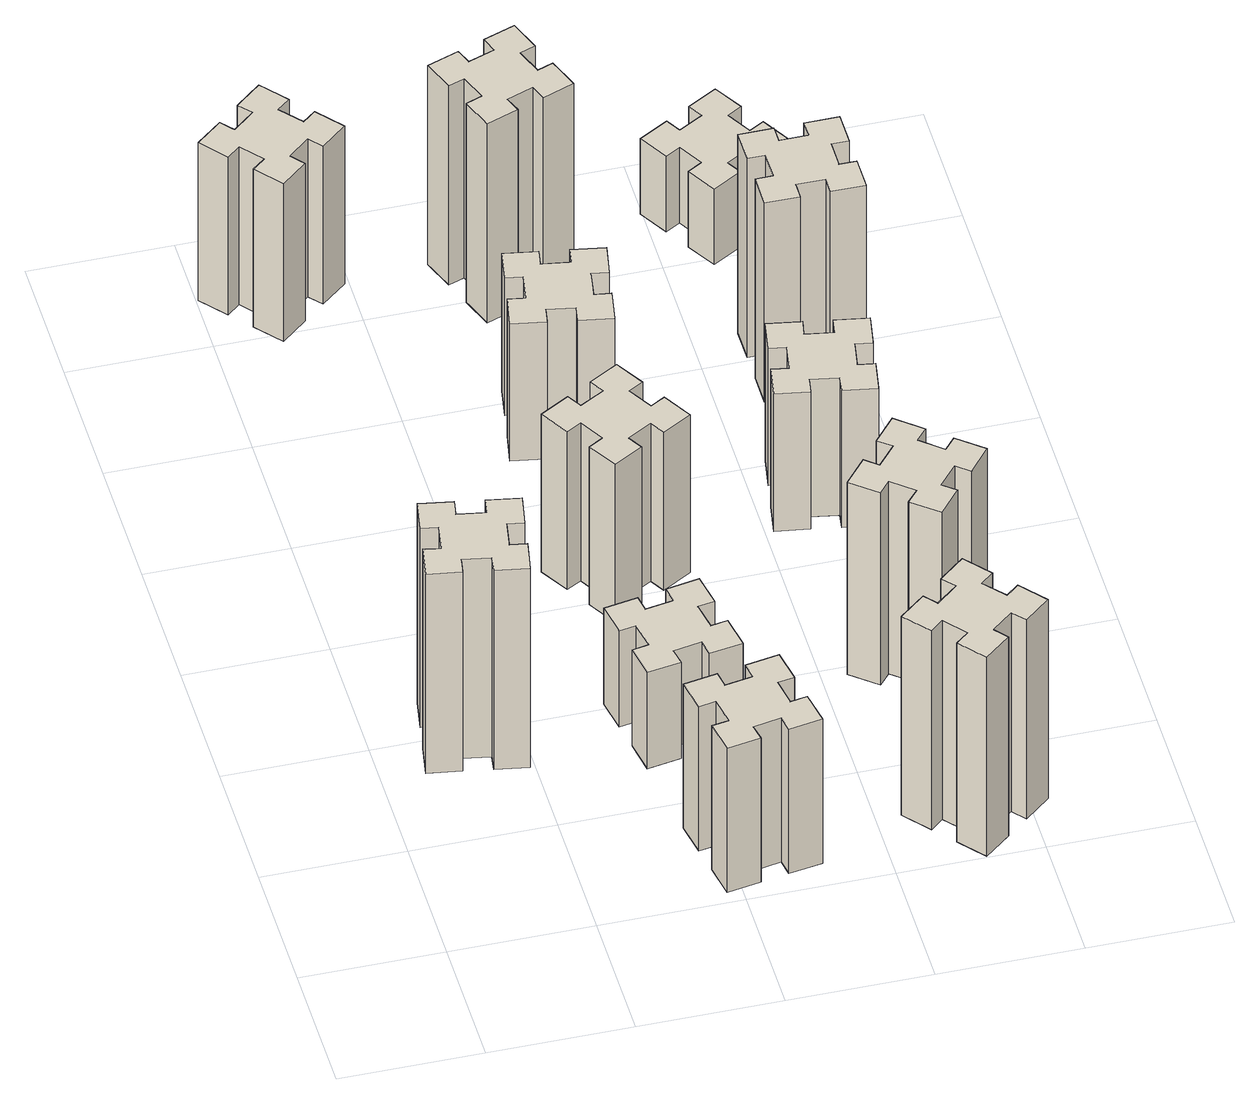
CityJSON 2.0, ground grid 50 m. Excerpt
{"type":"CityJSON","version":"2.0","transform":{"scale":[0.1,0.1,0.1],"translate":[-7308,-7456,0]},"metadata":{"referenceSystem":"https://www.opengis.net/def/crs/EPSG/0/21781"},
"CityObjects":{
"building1":{"type":"Building","attributes":{"class":"1000","function":"1000","usage":"1000","yearOfConstruction":2016,"roofType":"1000","measuredHeight":87,"storeysAboveGround":30,"storeysBelowGround":0},"geometry":[{"type":"Solid","lod":"1","boundaries":[[[[0,1,2,3,4,5,6,7,8,9,10,11,12,13,14,15,16,17,18,19]],[[17,16,20,21]],[[16,15,22,20]],[[15,14,23,22]],[[14,13,24,23]],[[13,12,25,24]],[[12,11,26,25]],[[11,10,27,26]],[[10,9,28,27]],[[9,8,29,28]],[[8,7,30,29]],[[7,6,31,30]],[[6,5,32,31]],[[5,4,33,32]],[[4,3,34,33]],[[3,2,35,34]],[[2,1,36,35]],[[1,0,37,36]],[[0,19,38,37]],[[19,18,39,38]],[[18,17,21,39]],[[24,25,26,27,28,29,30,31,32,33,34,35,36,37,38,39,21,20,22,23]]]]}]},
"building2":{"type":"Building","attributes":{"class":"1000","function":"1000","usage":"1000","yearOfConstruction":2016,"roofType":"1000","measuredHeight":63,"storeysAboveGround":30,"storeysBelowGround":0},"geometry":[{"type":"Solid","lod":"1","boundaries":[[[[40,41,42,43,44,45,46,47,48,49,50,51,52,53,54,55,56,57,58,59]],[[57,56,60,61]],[[56,55,62,60]],[[55,54,63,62]],[[54,53,64,63]],[[53,52,65,64]],[[52,51,66,65]],[[51,50,67,66]],[[50,49,68,67]],[[49,48,69,68]],[[48,47,70,69]],[[47,46,71,70]],[[46,45,72,71]],[[45,44,73,72]],[[44,43,74,73]],[[43,42,75,74]],[[42,41,76,75]],[[41,40,77,76]],[[40,59,78,77]],[[59,58,79,78]],[[58,57,61,79]],[[64,65,66,67,68,69,70,71,72,73,74,75,76,77,78,79,61,60,62,63]]]]}]},
"building3":{"type":"Building","attributes":{"class":"1000","function":"1000","usage":"1000","yearOfConstruction":2016,"roofType":"1000","measuredHeight":69,"storeysAboveGround":30,"storeysBelowGround":0},"geometry":[{"type":"Solid","lod":"1","boundaries":[[[[80,81,82,83,84,85,86,87,88,89,90,91,92,93,94,95,96,97,98,99]],[[97,96,100,101]],[[96,95,102,100]],[[95,94,103,102]],[[94,93,104,103]],[[93,92,105,104]],[[92,91,106,105]],[[91,90,107,106]],[[90,89,108,107]],[[89,88,109,108]],[[88,87,110,109]],[[87,86,111,110]],[[86,85,112,111]],[[85,84,113,112]],[[84,83,114,113]],[[83,82,115,114]],[[82,81,116,115]],[[81,80,117,116]],[[80,99,118,117]],[[99,98,119,118]],[[98,97,101,119]],[[104,105,106,107,108,109,110,111,112,113,114,115,116,117,118,119,101,100,102,103]]]]}]},
"building4":{"type":"Building","attributes":{"class":"1000","function":"1000","usage":"1000","yearOfConstruction":2016,"roofType":"1000","measuredHeight":42,"storeysAboveGround":30,"storeysBelowGround":0},"geometry":[{"type":"Solid","lod":"1","boundaries":[[[[120,121,122,123,124,125,126,127,128,129,130,131,132,133,134,135,136,137,138,139]],[[137,136,140,141]],[[136,135,142,140]],[[135,134,143,142]],[[134,133,144,143]],[[133,132,145,144]],[[132,131,146,145]],[[131,130,147,146]],[[130,129,148,147]],[[129,128,149,148]],[[128,127,150,149]],[[127,126,151,150]],[[126,125,152,151]],[[125,124,153,152]],[[124,123,154,153]],[[123,122,155,154]],[[122,121,156,155]],[[121,120,157,156]],[[120,139,158,157]],[[139,138,159,158]],[[138,137,141,159]],[[144,145,146,147,148,149,150,151,152,153,154,155,156,157,158,159,141,140,142,143]]]]}]},
"building5":{"type":"Building","attributes":{"class":"1000","function":"1000","usage":"1000","yearOfConstruction":2016,"roofType":"1000","measuredHeight":69,"storeysAboveGround":30,"storeysBelowGround":0},"geometry":[{"type":"Solid","lod":"1","boundaries":[[[[160,161,162,163,164,165,166,167,168,169,170,171,172,173,174,175,176,177,178,179]],[[177,176,180,181]],[[176,175,182,180]],[[175,174,183,182]],[[174,173,184,183]],[[173,172,185,184]],[[172,171,186,185]],[[171,170,187,186]],[[170,169,188,187]],[[169,168,189,188]],[[168,167,190,189]],[[167,166,191,190]],[[166,165,192,191]],[[165,164,193,192]],[[164,163,194,193]],[[163,162,195,194]],[[162,161,196,195]],[[161,160,197,196]],[[160,179,198,197]],[[179,178,199,198]],[[178,177,181,199]],[[184,185,186,187,188,189,190,191,192,193,194,195,196,197,198,199,181,180,182,183]]]]}]},
"building6":{"type":"Building","attributes":{"class":"1000","function":"1000","usage":"1000","yearOfConstruction":2016,"roofType":"1000","measuredHeight":60,"storeysAboveGround":30,"storeysBelowGround":0},"geometry":[{"type":"Solid","lod":"1","boundaries":[[[[200,201,202,203,204,205,206,207,208,209,210,211,212,213,214,215,216,217,218,219]],[[217,216,220,221]],[[216,215,222,220]],[[215,214,223,222]],[[214,213,224,223]],[[213,212,225,224]],[[212,211,226,225]],[[211,210,227,226]],[[210,209,228,227]],[[209,208,229,228]],[[208,207,230,229]],[[207,206,231,230]],[[206,205,232,231]],[[205,204,233,232]],[[204,203,234,233]],[[203,202,235,234]],[[202,201,236,235]],[[201,200,237,236]],[[200,219,238,237]],[[219,218,239,238]],[[218,217,221,239]],[[224,225,226,227,228,229,230,231,232,233,234,235,236,237,238,239,221,220,222,223]]]]}]},
"building7":{"type":"Building","attributes":{"class":"1000","function":"1000","usage":"1000","yearOfConstruction":2016,"roofType":"1000","measuredHeight":87,"storeysAboveGround":30,"storeysBelowGround":0},"geometry":[{"type":"Solid","lod":"1","boundaries":[[[[240,241,242,243,244,245,246,247,248,249,250,251,252,253,254,255,256,257,258,259]],[[257,256,260,261]],[[256,255,262,260]],[[255,254,263,262]],[[254,253,264,263]],[[253,252,265,264]],[[252,251,266,265]],[[251,250,267,266]],[[250,249,268,267]],[[249,248,269,268]],[[248,247,270,269]],[[247,246,271,270]],[[246,245,272,271]],[[245,244,273,272]],[[244,243,274,273]],[[243,242,275,274]],[[242,241,276,275]],[[241,240,277,276]],[[240,259,278,277]],[[259,258,279,278]],[[258,257,261,279]],[[264,265,266,267,268,269,270,271,272,273,274,275,276,277,278,279,261,260,262,263]]]]}]},
"building8":{"type":"Building","attributes":{"class":"1000","function":"1000","usage":"1000","yearOfConstruction":2016,"roofType":"1000","measuredHeight":87,"storeysAboveGround":30,"storeysBelowGround":0},"geometry":[{"type":"Solid","lod":"1","boundaries":[[[[280,281,282,283,284,285,286,287,288,289,290,291,292,293,294,295,296,297,298,299]],[[297,296,300,301]],[[296,295,302,300]],[[295,294,303,302]],[[294,293,304,303]],[[293,292,305,304]],[[292,291,306,305]],[[291,290,307,306]],[[290,289,308,307]],[[289,288,309,308]],[[288,287,310,309]],[[287,286,311,310]],[[286,285,312,311]],[[285,284,313,312]],[[284,283,314,313]],[[283,282,315,314]],[[282,281,316,315]],[[281,280,317,316]],[[280,299,318,317]],[[299,298,319,318]],[[298,297,301,319]],[[304,305,306,307,308,309,310,311,312,313,314,315,316,317,318,319,301,300,302,303]]]]}]},
"building9":{"type":"Building","attributes":{"class":"1000","function":"1000","usage":"1000","yearOfConstruction":2016,"roofType":"1000","measuredHeight":84,"storeysAboveGround":30,"storeysBelowGround":0},"geometry":[{"type":"Solid","lod":"1","boundaries":[[[[320,321,322,323,324,325,326,327,328,329,330,331,332,333,334,335,336,337,338,339]],[[337,336,340,341]],[[336,335,342,340]],[[335,334,343,342]],[[334,333,344,343]],[[333,332,345,344]],[[332,331,346,345]],[[331,330,347,346]],[[330,329,348,347]],[[329,328,349,348]],[[328,327,350,349]],[[327,326,351,350]],[[326,325,352,351]],[[325,324,353,352]],[[324,323,354,353]],[[323,322,355,354]],[[322,321,356,355]],[[321,320,357,356]],[[320,339,358,357]],[[339,338,359,358]],[[338,337,341,359]],[[344,345,346,347,348,349,350,351,352,353,354,355,356,357,358,359,341,340,342,343]]]]}]},
"building10":{"type":"Building","attributes":{"class":"1000","function":"1000","usage":"1000","yearOfConstruction":2016,"roofType":"1000","measuredHeight":60,"storeysAboveGround":30,"storeysBelowGround":0},"geometry":[{"type":"Solid","lod":"1","boundaries":[[[[360,361,362,363,364,365,366,367,368,369,370,371,372,373,374,375,376,377,378,379]],[[377,376,380,381]],[[376,375,382,380]],[[375,374,383,382]],[[374,373,384,383]],[[373,372,385,384]],[[372,371,386,385]],[[371,370,387,386]],[[370,369,388,387]],[[369,368,389,388]],[[368,367,390,389]],[[367,366,391,390]],[[366,365,392,391]],[[365,364,393,392]],[[364,363,394,393]],[[363,362,395,394]],[[362,361,396,395]],[[361,360,397,396]],[[360,379,398,397]],[[379,378,399,398]],[[378,377,381,399]],[[384,385,386,387,388,389,390,391,392,393,394,395,396,397,398,399,381,380,382,383]]]]}]},
"building11":{"type":"Building","attributes":{"class":"1000","function":"1000","usage":"1000","yearOfConstruction":2016,"roofType":"1000","measuredHeight":87,"storeysAboveGround":30,"storeysBelowGround":0},"geometry":[{"type":"Solid","lod":"1","boundaries":[[[[400,401,402,403,404,405,406,407,408,409,410,411,412,413,414,415,416,417,418,419]],[[417,416,420,421]],[[416,415,422,420]],[[415,414,423,422]],[[414,413,424,423]],[[413,412,425,424]],[[412,411,426,425]],[[411,410,427,426]],[[410,409,428,427]],[[409,408,429,428]],[[408,407,430,429]],[[407,406,431,430]],[[406,405,432,431]],[[405,404,433,432]],[[404,403,434,433]],[[403,402,435,434]],[[402,401,436,435]],[[401,400,437,436]],[[400,419,438,437]],[[419,418,439,438]],[[418,417,421,439]],[[424,425,426,427,428,429,430,431,432,433,434,435,436,437,438,439,421,420,422,423]]]]}]},
"building12":{"type":"Building","attributes":{"class":"1000","function":"1000","usage":"1000","yearOfConstruction":2016,"roofType":"1000","measuredHeight":33,"storeysAboveGround":30,"storeysBelowGround":0},"geometry":[{"type":"Solid","lod":"1","boundaries":[[[[440,441,442,443,444,445,446,447,448,449,450,451,452,453,454,455,456,457,458,459]],[[457,456,460,461]],[[456,455,462,460]],[[455,454,463,462]],[[454,453,464,463]],[[453,452,465,464]],[[452,451,466,465]],[[451,450,467,466]],[[450,449,468,467]],[[449,448,469,468]],[[448,447,470,469]],[[447,446,471,470]],[[446,445,472,471]],[[445,444,473,472]],[[444,443,474,473]],[[443,442,475,474]],[[442,441,476,475]],[[441,440,477,476]],[[440,459,478,477]],[[459,458,479,478]],[[458,457,461,479]],[[464,465,466,467,468,469,470,471,472,473,474,475,476,477,478,479,461,460,462,463]]]]}]}
},
"vertices":[
[445,917,0],[462,1015,0],[521,1005,0],[542,1123,0],[424,1144,0],[414,1085,0],[315,1102,0],[326,1161,0],[207,1182,0],[187,1064,0],[246,1054,0],[228,955,0],[169,966,0],[148,847,0],[267,827,0],[277,886,0],[375,868,0],[365,809,0],[483,788,0],[504,907,0],[375,868,870],[365,809,870],[277,886,870],[267,827,870],[148,847,870],[169,966,870],[228,955,870],[246,1054,870],[187,1064,870],[207,1182,870],[326,1161,870],[315,1102,870],[414,1085,870],[424,1144,870],[542,1123,870],[521,1005,870],[462,1015,870],[445,917,870],[504,907,870],[483,788,870],
[1055,128,0],[1154,146,0],[1164,87,0],[1282,107,0],[1261,226,0],[1202,215,0],[1185,314,0],[1244,324,0],[1223,442,0],[1105,421,0],[1115,362,0],[1017,345,0],[1007,404,0],[888,383,0],[909,265,0],[968,275,0],[986,177,0],[927,167,0],[947,48,0],[1066,69,0],[986,177,630],[927,167,630],[968,275,630],[909,265,630],[888,383,630],[1007,404,630],[1017,345,630],[1115,362,630],[1105,421,630],[1223,442,630],[1244,324,630],[1185,314,630],[1202,215,630],[1261,226,630],[1282,107,630],[1164,87,630],[1154,146,630],[1055,128,630],[1066,69,630],[947,48,630],
[278,3089,0],[354,3153,0],[393,3107,0],[485,3184,0],[408,3276,0],[362,3238,0],[297,3314,0],[343,3353,0],[266,3445,0],[174,3368,0],[213,3322,0],[136,3257,0],[98,3303,0],[6,3226,0],[83,3134,0],[129,3173,0],[193,3096,0],[147,3058,0],[224,2966,0],[316,3043,0],[193,3096,690],[147,3058,690],[129,3173,690],[83,3134,690],[6,3226,690],[98,3303,690],[136,3257,690],[213,3322,690],[174,3368,690],[266,3445,690],[343,3353,690],[297,3314,690],[362,3238,690],[408,3276,690],[485,3184,690],[393,3107,690],[354,3153,690],[278,3089,690],[316,3043,690],[224,2966,690],
[1015,1002,0],[917,985,0],[907,1044,0],[788,1023,0],[809,905,0],[868,915,0],[886,817,0],[827,807,0],[847,688,0],[966,709,0],[955,768,0],[1054,786,0],[1064,727,0],[1182,747,0],[1161,866,0],[1102,855,0],[1085,954,0],[1144,964,0],[1123,1082,0],[1005,1061,0],[1085,954,420],[1144,964,420],[1102,855,420],[1161,866,420],[1182,747,420],[1064,727,420],[1054,786,420],[955,768,420],[966,709,420],[847,688,420],[827,807,420],[886,817,420],[868,915,420],[809,905,420],[788,1023,420],[907,1044,420],[917,985,420],[1015,1002,420],[1005,1061,420],[1123,1082,420],
[865,1614,0],[915,1527,0],[863,1497,0],[923,1393,0],[1027,1453,0],[997,1505,0],[1084,1555,0],[1114,1503,0],[1218,1563,0],[1158,1667,0],[1106,1637,0],[1056,1724,0],[1108,1754,0],[1048,1858,0],[944,1798,0],[974,1746,0],[887,1696,0],[857,1748,0],[753,1688,0],[813,1584,0],[887,1696,690],[857,1748,690],[974,1746,690],[944,1798,690],[1048,1858,690],[1108,1754,690],[1056,1724,690],[1106,1637,690],[1158,1667,690],[1218,1563,690],[1114,1503,690],[1084,1555,690],[997,1505,690],[1027,1453,690],[923,1393,690],[863,1497,690],[915,1527,690],[865,1614,690],[813,1584,690],[753,1688,690],
[886,2434,0],[868,2335,0],[809,2346,0],[788,2227,0],[907,2207,0],[917,2266,0],[1015,2248,0],[1005,2189,0],[1123,2168,0],[1144,2287,0],[1085,2297,0],[1102,2395,0],[1161,2385,0],[1182,2503,0],[1064,2524,0],[1054,2465,0],[955,2482,0],[966,2541,0],[847,2562,0],[827,2444,0],[955,2482,600],[966,2541,600],[1054,2465,600],[1064,2524,600],[1182,2503,600],[1161,2385,600],[1102,2395,600],[1085,2297,600],[1144,2287,600],[1123,2168,600],[1005,2189,600],[1015,2248,600],[917,2266,600],[907,2207,600],[788,2227,600],[809,2346,600],[868,2335,600],[886,2434,600],[827,2444,600],[847,2562,600],
[1858,129,0],[1934,193,0],[1973,147,0],[2065,224,0],[1988,316,0],[1942,278,0],[1877,354,0],[1923,393,0],[1846,485,0],[1754,408,0],[1793,362,0],[1716,297,0],[1678,343,0],[1586,266,0],[1663,174,0],[1709,213,0],[1773,136,0],[1727,98,0],[1804,6,0],[1896,83,0],[1773,136,870],[1727,98,870],[1709,213,870],[1663,174,870],[1586,266,870],[1678,343,870],[1716,297,870],[1793,362,870],[1754,408,870],[1846,485,870],[1923,393,870],[1877,354,870],[1942,278,870],[1988,316,870],[2065,224,870],[1973,147,870],[1934,193,870],[1858,129,870],[1896,83,870],[1804,6,870],
[1106,3096,0],[1072,3190,0],[1128,3210,0],[1087,3323,0],[974,3282,0],[995,3226,0],[901,3192,0],[880,3248,0],[767,3207,0],[809,3094,0],[865,3115,0],[899,3021,0],[843,3000,0],[884,2887,0],[997,2929,0],[976,2985,0],[1070,3019,0],[1090,2963,0],[1203,3004,0],[1162,3117,0],[1070,3019,870],[1090,2963,870],[976,2985,870],[997,2929,870],[884,2887,870],[843,3000,870],[899,3021,870],[865,3115,870],[809,3094,870],[767,3207,870],[880,3248,870],[901,3192,870],[995,3226,870],[974,3282,870],[1087,3323,870],[1128,3210,870],[1072,3190,870],[1106,3096,870],[1162,3117,870],[1203,3004,870],
[1877,876,0],[1942,953,0],[1988,914,0],[2065,1006,0],[1973,1083,0],[1934,1037,0],[1858,1102,0],[1896,1148,0],[1804,1225,0],[1727,1133,0],[1773,1094,0],[1709,1018,0],[1663,1056,0],[1586,964,0],[1678,887,0],[1716,933,0],[1793,869,0],[1754,823,0],[1846,746,0],[1923,838,0],[1793,869,840],[1754,823,840],[1716,933,840],[1678,887,840],[1586,964,840],[1663,1056,840],[1709,1018,840],[1773,1094,840],[1727,1133,840],[1804,1225,840],[1896,1148,840],[1858,1102,840],[1934,1037,840],[1973,1083,840],[2065,1006,840],[1988,914,840],[1942,953,840],[1877,876,840],[1923,838,840],[1846,746,840],
[1657,1726,0],[1755,1708,0],[1745,1649,0],[1863,1628,0],[1884,1747,0],[1825,1757,0],[1842,1855,0],[1901,1845,0],[1922,1963,0],[1804,1984,0],[1794,1925,0],[1695,1942,0],[1706,2001,0],[1587,2022,0],[1567,1904,0],[1626,1894,0],[1608,1795,0],[1549,1806,0],[1528,1687,0],[1647,1667,0],[1608,1795,600],[1549,1806,600],[1626,1894,600],[1567,1904,600],[1587,2022,600],[1706,2001,600],[1695,1942,600],[1794,1925,600],[1804,1984,600],[1922,1963,600],[1901,1845,600],[1842,1855,600],[1825,1757,600],[1884,1747,600],[1863,1628,600],[1745,1649,600],[1755,1708,600],[1657,1726,600],[1647,1667,600],[1528,1687,600],
[1875,2575,0],[1775,2575,0],[1775,2635,0],[1655,2635,0],[1655,2515,0],[1715,2515,0],[1715,2415,0],[1655,2415,0],[1655,2295,0],[1775,2295,0],[1775,2355,0],[1875,2355,0],[1875,2295,0],[1995,2295,0],[1995,2415,0],[1935,2415,0],[1935,2515,0],[1995,2515,0],[1995,2635,0],[1875,2635,0],[1935,2515,870],[1995,2515,870],[1935,2415,870],[1995,2415,870],[1995,2295,870],[1875,2295,870],[1875,2355,870],[1775,2355,870],[1775,2295,870],[1655,2295,870],[1655,2415,870],[1715,2415,870],[1715,2515,870],[1655,2515,870],[1655,2635,870],[1775,2635,870],[1775,2575,870],[1875,2575,870],[1875,2635,870],[1995,2635,870],
[1737,3085,0],[1824,3135,0],[1854,3083,0],[1958,3143,0],[1898,3247,0],[1846,3217,0],[1796,3304,0],[1848,3334,0],[1788,3438,0],[1684,3378,0],[1714,3326,0],[1627,3276,0],[1597,3328,0],[1493,3268,0],[1553,3164,0],[1605,3194,0],[1655,3107,0],[1603,3077,0],[1663,2973,0],[1767,3033,0],[1655,3107,330],[1603,3077,330],[1605,3194,330],[1553,3164,330],[1493,3268,330],[1597,3328,330],[1627,3276,330],[1714,3326,330],[1684,3378,330],[1788,3438,330],[1848,3334,330],[1796,3304,330],[1846,3217,330],[1898,3247,330],[1958,3143,330],[1854,3083,330],[1824,3135,330],[1737,3085,330],[1767,3033,330],[1663,2973,330]
]}
